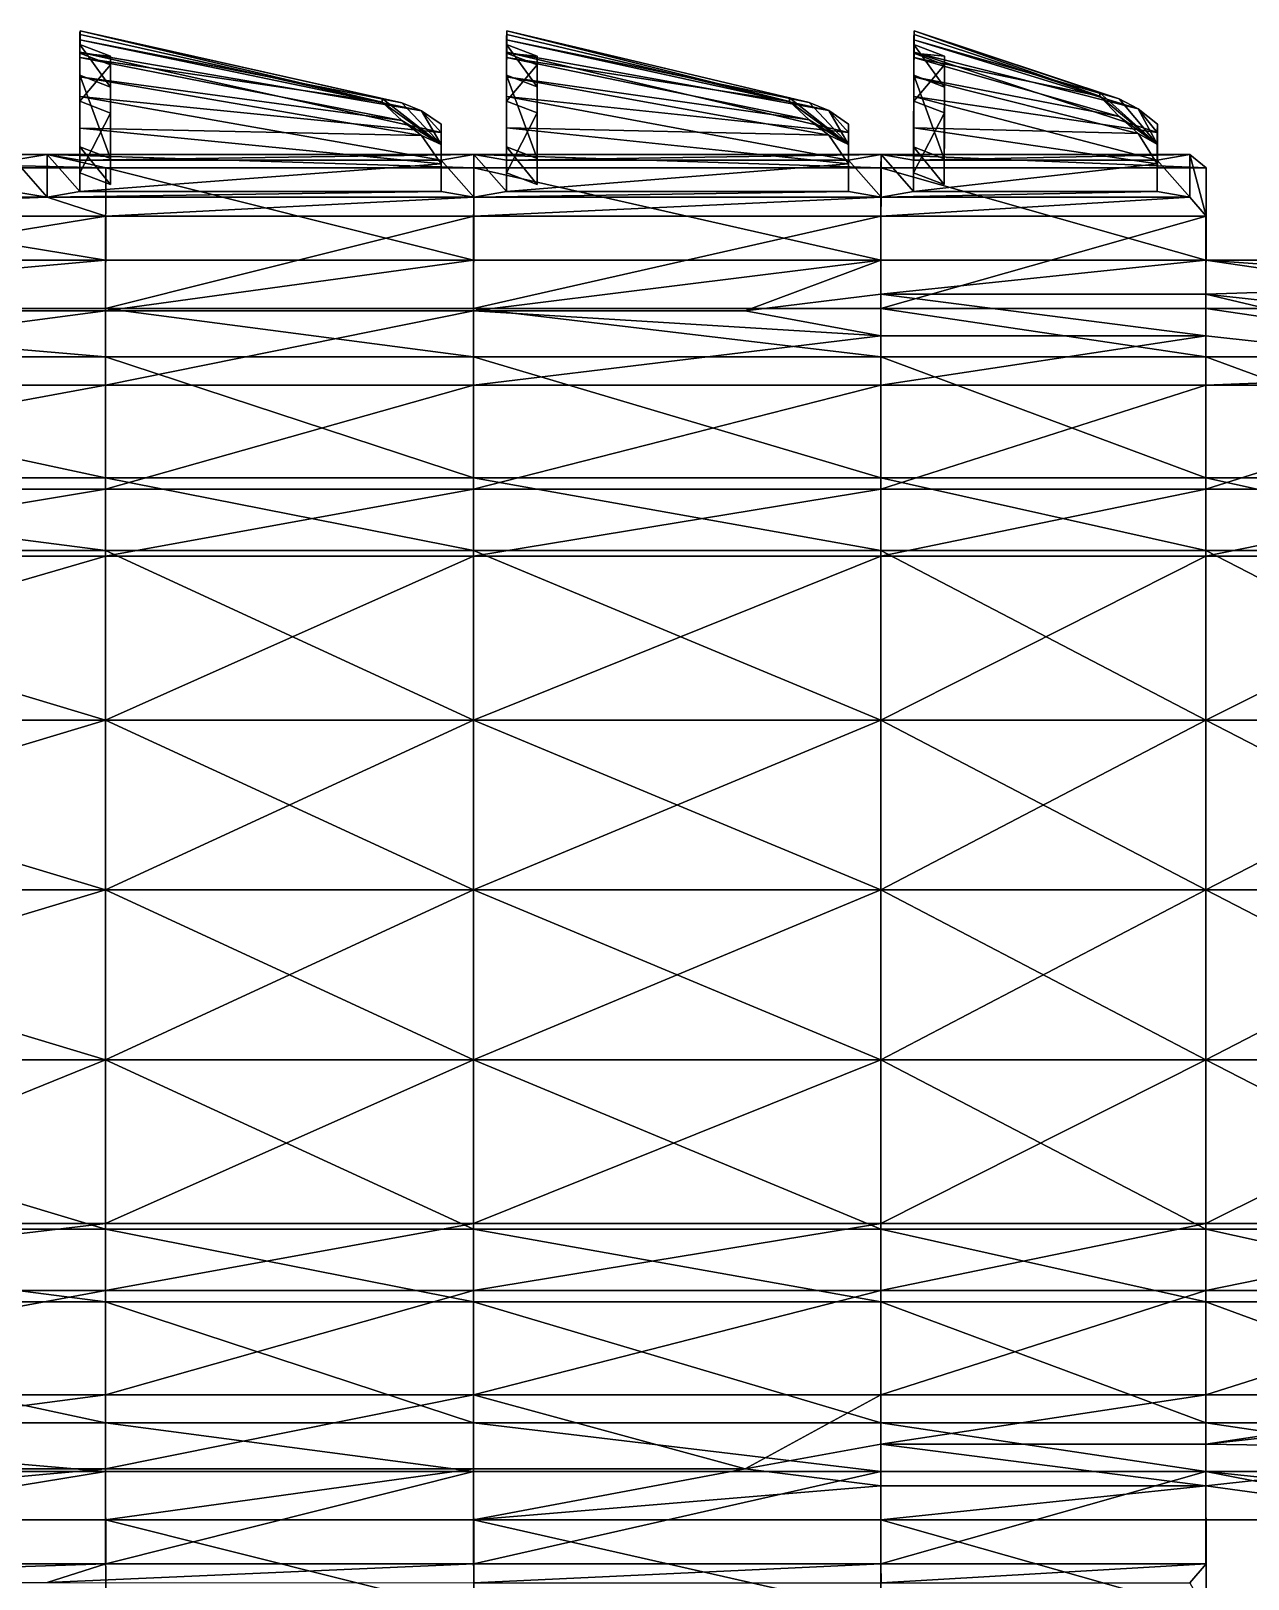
# Model space of a CAD drawing. Header units: metres. Extents: x -3.91 to 3.91, y -4.71 to 4.71.
# Drawn here: x 2.552 to 3.173, y -0.352 to 0.439 of the extents above; entities that cross this region are included whole.
import ezdxf

# ---------------------------------------------------------------- set-up
doc = ezdxf.new("R2010")
doc.units = ezdxf.units.M

msp = doc.modelspace()

# ---------------------------------------------------------------- linework, layer by layer
for points in [[(2.57688, 0.4386), (2.57686, 0.43406), (2.57687, 0.43749), (2.57688, 0.4386)], [(2.57688, 0.4386), (2.74121, 0.4019), (2.57686, 0.43406), (2.57688, 0.4386)], [(2.57688, 0.4368), (2.57687, 0.43749), (2.57686, 0.4317), (2.57688, 0.4368)], [(2.57686, 0.43406), (2.57686, 0.4317), (2.57687, 0.43749), (2.57686, 0.43406)], [(2.57688, 0.4368), (2.57686, 0.4317), (2.57686, 0.42731), (2.57688, 0.4368)], [(2.57688, 0.4368), (2.57686, 0.42731), (2.57687, 0.43244), (2.57688, 0.4368)], [(2.57686, 0.4251), (2.57688, 0.4368), (2.57687, 0.43244), (2.57686, 0.4251)], [(2.73111, 0.40226), (2.57688, 0.4368), (2.57686, 0.4251), (2.73111, 0.40226)], [(2.57688, 0.4368), (2.57688, 0.4386), (2.57687, 0.43749), (2.57688, 0.4368)], [(2.57688, 0.4386), (2.57688, 0.4368), (2.73111, 0.40226), (2.57688, 0.4386)], [(2.57688, 0.4386), (2.73111, 0.40226), (2.73112, 0.40409), (2.57688, 0.4386)], [(2.57688, 0.4386), (2.73112, 0.40409), (2.74121, 0.4019), (2.57688, 0.4386)], [(2.79475, 0.43859), (2.79474, 0.43405), (2.79475, 0.43748), (2.79475, 0.43859)], [(2.79475, 0.43859), (2.94916, 0.40208), (2.79474, 0.43405), (2.79475, 0.43859)], [(2.79475, 0.4368), (2.79475, 0.43748), (2.79474, 0.43168), (2.79475, 0.4368)], [(2.79474, 0.43405), (2.79474, 0.43168), (2.79475, 0.43748), (2.79474, 0.43405)], [(2.79475, 0.4368), (2.79474, 0.43168), (2.79474, 0.42733), (2.79475, 0.4368)], [(2.79475, 0.4368), (2.79474, 0.42733), (2.79475, 0.43245), (2.79475, 0.4368)], [(2.79474, 0.42511), (2.79475, 0.4368), (2.79475, 0.43245), (2.79474, 0.42511)], [(2.93912, 0.40264), (2.79475, 0.4368), (2.79474, 0.42511), (2.93912, 0.40264)], [(2.79475, 0.43859), (2.79475, 0.4368), (2.93912, 0.40264), (2.79475, 0.43859)], [(2.79475, 0.43859), (2.93912, 0.40264), (2.93911, 0.40442), (2.79475, 0.43859)], [(2.79475, 0.4368), (2.79475, 0.43859), (2.79475, 0.43748), (2.79475, 0.4368)], [(2.79475, 0.43859), (2.93911, 0.40442), (2.94916, 0.40208), (2.79475, 0.43859)], [(3.00275, 0.43859), (3.00273, 0.43405), (3.00274, 0.43748), (3.00275, 0.43859)], [(3.00275, 0.43859), (3.10743, 0.40387), (3.00273, 0.43405), (3.00275, 0.43859)], [(3.00275, 0.4368), (3.00274, 0.43748), (3.00273, 0.43169), (3.00275, 0.4368)], [(3.00273, 0.43405), (3.00273, 0.43169), (3.00274, 0.43748), (3.00273, 0.43405)], [(3.00275, 0.4368), (3.00273, 0.43169), (3.00273, 0.42732), (3.00275, 0.4368)], [(3.00275, 0.4368), (3.00273, 0.42732), (3.00274, 0.43245), (3.00275, 0.4368)], [(3.00273, 0.42511), (3.00275, 0.4368), (3.00274, 0.43245), (3.00273, 0.42511)], [(3.09763, 0.40527), (3.00275, 0.4368), (3.00273, 0.42511), (3.09763, 0.40527)], [(3.00275, 0.4368), (3.00275, 0.43859), (3.00274, 0.43748), (3.00275, 0.4368)], [(3.00275, 0.43859), (3.00275, 0.4368), (3.09763, 0.40527), (3.00275, 0.43859)], [(3.00275, 0.43859), (3.09763, 0.40527), (3.09764, 0.40707), (3.00275, 0.43859)], [(3.00275, 0.43859), (3.09764, 0.40707), (3.10743, 0.40387), (3.00275, 0.43859)], [(2.57685, 0.42773), (2.57681, 0.40516), (2.57683, 0.4196), (2.57685, 0.42773)], [(2.76138, 0.38681), (2.57681, 0.40516), (2.57685, 0.42773), (2.76138, 0.38681)], [(2.57686, 0.43406), (2.57685, 0.42773), (2.57683, 0.4196), (2.57686, 0.43406)], [(2.57686, 0.43406), (2.57683, 0.4196), (2.57683, 0.41599), (2.57686, 0.43406)], [(2.57686, 0.43406), (2.57683, 0.41599), (2.57686, 0.4317), (2.57686, 0.43406)], [(2.57686, 0.4317), (2.57683, 0.41599), (2.59246, 0.40998), (2.57686, 0.4317)], [(2.57685, 0.41519), (2.57686, 0.42731), (2.57683, 0.40272), (2.57685, 0.41519)], [(2.57683, 0.40272), (2.57686, 0.42731), (2.5925, 0.42129), (2.57683, 0.40272)], [(2.7513, 0.39789), (2.57685, 0.42773), (2.57686, 0.43406), (2.7513, 0.39789)], [(2.57685, 0.41519), (2.57686, 0.4251), (2.57687, 0.43244), (2.57685, 0.41519)], [(2.57685, 0.41519), (2.57687, 0.43244), (2.57686, 0.42731), (2.57685, 0.41519)], [(2.76138, 0.38681), (2.57685, 0.42773), (2.7513, 0.39789), (2.76138, 0.38681)], [(2.7513, 0.39789), (2.57686, 0.43406), (2.74121, 0.4019), (2.7513, 0.39789)], [(2.57686, 0.42731), (2.57686, 0.4317), (2.5925, 0.42569), (2.57686, 0.42731)], [(2.57686, 0.4317), (2.59246, 0.40998), (2.5925, 0.42569), (2.57686, 0.4317)], [(2.57686, 0.42731), (2.5925, 0.42569), (2.5925, 0.42129), (2.57686, 0.42731)], [(2.79472, 0.42772), (2.79468, 0.40515), (2.79471, 0.4196), (2.79472, 0.42772)], [(2.96927, 0.38679), (2.79468, 0.40515), (2.79472, 0.42772), (2.96927, 0.38679)], [(2.79474, 0.43405), (2.79471, 0.4196), (2.7947, 0.41602), (2.79474, 0.43405)], [(2.79474, 0.43405), (2.7947, 0.41602), (2.79474, 0.43168), (2.79474, 0.43405)], [(2.79474, 0.43168), (2.7947, 0.41602), (2.81034, 0.41001), (2.79474, 0.43168)], [(2.79472, 0.4152), (2.79474, 0.42733), (2.7947, 0.40278), (2.79472, 0.4152)], [(2.7947, 0.40278), (2.79474, 0.42733), (2.81037, 0.42132), (2.7947, 0.40278)], [(2.79474, 0.43405), (2.79472, 0.42772), (2.79471, 0.4196), (2.79474, 0.43405)], [(2.95922, 0.39797), (2.79472, 0.42772), (2.79474, 0.43405), (2.95922, 0.39797)], [(2.79472, 0.4152), (2.79474, 0.42511), (2.79475, 0.43245), (2.79472, 0.4152)], [(2.79472, 0.4152), (2.79475, 0.43245), (2.79474, 0.42733), (2.79472, 0.4152)], [(2.96927, 0.38679), (2.79472, 0.42772), (2.95922, 0.39797), (2.96927, 0.38679)], [(2.95922, 0.39797), (2.79474, 0.43405), (2.94916, 0.40208), (2.95922, 0.39797)], [(2.79474, 0.42733), (2.79474, 0.43168), (2.81037, 0.42567), (2.79474, 0.42733)], [(2.79474, 0.43168), (2.81034, 0.41001), (2.81037, 0.42567), (2.79474, 0.43168)], [(2.79474, 0.42733), (2.81037, 0.42567), (2.81037, 0.42132), (2.79474, 0.42733)], [(3.0027, 0.42772), (3.00263, 0.40515), (3.00267, 0.41959), (3.0027, 0.42772)], [(3.12699, 0.3868), (3.00263, 0.40515), (3.0027, 0.42772), (3.12699, 0.3868)], [(3.00273, 0.43405), (3.0027, 0.42772), (3.00267, 0.41959), (3.00273, 0.43405)], [(3.00273, 0.43405), (3.00267, 0.41959), (3.00267, 0.416), (3.00273, 0.43405)], [(3.00273, 0.43405), (3.00267, 0.416), (3.00273, 0.43169), (3.00273, 0.43405)], [(3.00273, 0.43169), (3.00267, 0.416), (3.0183, 0.40997), (3.00273, 0.43169)], [(3.0027, 0.4152), (3.00273, 0.42732), (3.00267, 0.40275), (3.0027, 0.4152)], [(3.00267, 0.40275), (3.00273, 0.42732), (3.01836, 0.42129), (3.00267, 0.40275)], [(3.11723, 0.39887), (3.0027, 0.42772), (3.00273, 0.43405), (3.11723, 0.39887)], [(3.0027, 0.4152), (3.00273, 0.42511), (3.00274, 0.43245), (3.0027, 0.4152)], [(3.0027, 0.4152), (3.00274, 0.43245), (3.00273, 0.42732), (3.0027, 0.4152)], [(3.12699, 0.3868), (3.0027, 0.42772), (3.11723, 0.39887), (3.12699, 0.3868)], [(3.11723, 0.39887), (3.00273, 0.43405), (3.10743, 0.40387), (3.11723, 0.39887)], [(3.00273, 0.42732), (3.00273, 0.43169), (3.01836, 0.42566), (3.00273, 0.42732)], [(3.00273, 0.43169), (3.0183, 0.40997), (3.01836, 0.42566), (3.00273, 0.43169)], [(3.00273, 0.42732), (3.01836, 0.42566), (3.01836, 0.42129), (3.00273, 0.42732)], [(2.57681, 0.40516), (2.57683, 0.41599), (2.57683, 0.4196), (2.57681, 0.40516)], [(2.57683, 0.40272), (2.5925, 0.42129), (2.59246, 0.3967), (2.57683, 0.40272)], [(2.57685, 0.41519), (2.7412, 0.39287), (2.57686, 0.4251), (2.57685, 0.41519)], [(2.73111, 0.40226), (2.57686, 0.4251), (2.7412, 0.39287), (2.73111, 0.40226)], [(2.5924, 0.37344), (2.5925, 0.42129), (2.5925, 0.42569), (2.5924, 0.37344)], [(2.5924, 0.37344), (2.5925, 0.42569), (2.59246, 0.40998), (2.5924, 0.37344)], [(2.5924, 0.37344), (2.59246, 0.3967), (2.5925, 0.42129), (2.5924, 0.37344)], [(2.79468, 0.40515), (2.7947, 0.41602), (2.79471, 0.4196), (2.79468, 0.40515)], [(2.7947, 0.40278), (2.81037, 0.42132), (2.81034, 0.39677), (2.7947, 0.40278)], [(2.79472, 0.4152), (2.94917, 0.39316), (2.79474, 0.42511), (2.79472, 0.4152)], [(2.93912, 0.40264), (2.79474, 0.42511), (2.94917, 0.39316), (2.93912, 0.40264)], [(2.81028, 0.3734), (2.81037, 0.42132), (2.81037, 0.42567), (2.81028, 0.3734)], [(2.81028, 0.3734), (2.81037, 0.42567), (2.81034, 0.41001), (2.81028, 0.3734)], [(2.81028, 0.3734), (2.81034, 0.39677), (2.81037, 0.42132), (2.81028, 0.3734)], [(3.00263, 0.40515), (3.00267, 0.416), (3.00267, 0.41959), (3.00263, 0.40515)], [(3.00267, 0.40275), (3.01836, 0.42129), (3.0183, 0.39672), (3.00267, 0.40275)], [(3.0027, 0.4152), (3.10742, 0.39489), (3.00273, 0.42511), (3.0027, 0.4152)], [(3.09763, 0.40527), (3.00273, 0.42511), (3.10742, 0.39489), (3.09763, 0.40527)], [(3.01819, 0.37339), (3.01836, 0.42129), (3.01836, 0.42566), (3.01819, 0.37339)], [(3.01819, 0.37339), (3.01836, 0.42566), (3.0183, 0.40997), (3.01819, 0.37339)], [(3.01819, 0.37339), (3.0183, 0.39672), (3.01836, 0.42129), (3.01819, 0.37339)], [(2.57681, 0.40516), (2.57677, 0.37945), (2.57683, 0.41599), (2.57681, 0.40516)], [(2.57683, 0.41599), (2.57677, 0.37945), (2.5924, 0.37344), (2.57683, 0.41599)], [(2.57681, 0.38904), (2.57685, 0.41519), (2.57683, 0.40443), (2.57681, 0.38904)], [(2.57681, 0.38904), (2.75129, 0.3853), (2.57685, 0.41519), (2.57681, 0.38904)], [(2.57683, 0.41599), (2.5924, 0.37344), (2.59246, 0.40998), (2.57683, 0.41599)], [(2.57685, 0.41519), (2.57683, 0.40272), (2.57683, 0.40443), (2.57685, 0.41519)], [(2.57685, 0.41519), (2.75129, 0.3853), (2.7412, 0.39287), (2.57685, 0.41519)], [(2.79468, 0.40515), (2.79464, 0.37941), (2.7947, 0.41602), (2.79468, 0.40515)], [(2.7947, 0.41602), (2.79464, 0.37941), (2.81028, 0.3734), (2.7947, 0.41602)], [(2.79468, 0.38905), (2.79472, 0.4152), (2.79471, 0.40445), (2.79468, 0.38905)], [(2.79468, 0.38905), (2.95923, 0.38546), (2.79472, 0.4152), (2.79468, 0.38905)], [(2.7947, 0.41602), (2.81028, 0.3734), (2.81034, 0.41001), (2.7947, 0.41602)], [(2.79472, 0.4152), (2.7947, 0.40278), (2.79471, 0.40445), (2.79472, 0.4152)], [(2.79472, 0.4152), (2.95923, 0.38546), (2.94917, 0.39316), (2.79472, 0.4152)], [(3.00263, 0.40515), (3.00256, 0.37943), (3.00267, 0.416), (3.00263, 0.40515)], [(3.00267, 0.416), (3.00256, 0.37943), (3.01819, 0.37339), (3.00267, 0.416)], [(3.00263, 0.38905), (3.0027, 0.4152), (3.00267, 0.40444), (3.00263, 0.38905)], [(3.00263, 0.38905), (3.11722, 0.38632), (3.0027, 0.4152), (3.00263, 0.38905)], [(3.00267, 0.416), (3.01819, 0.37339), (3.0183, 0.40997), (3.00267, 0.416)], [(3.0027, 0.4152), (3.00267, 0.40275), (3.00267, 0.40444), (3.0027, 0.4152)], [(3.0027, 0.4152), (3.11722, 0.38632), (3.10742, 0.39489), (3.0027, 0.4152)], [(2.76137, 0.37268), (2.57675, 0.37267), (2.57681, 0.40516), (2.76137, 0.37268)], [(2.57681, 0.40516), (2.57675, 0.37267), (2.57677, 0.37945), (2.57681, 0.40516)], [(2.57675, 0.35656), (2.57681, 0.38904), (2.57683, 0.40443), (2.57675, 0.35656)], [(2.57675, 0.35656), (2.57683, 0.40443), (2.57683, 0.40272), (2.57675, 0.35656)], [(2.76137, 0.37268), (2.57681, 0.40516), (2.76138, 0.38681), (2.76137, 0.37268)], [(2.76138, 0.38063), (2.73112, 0.40409), (2.73111, 0.40226), (2.76138, 0.38063)], [(2.76138, 0.38063), (2.74121, 0.4019), (2.73112, 0.40409), (2.76138, 0.38063)], [(2.96927, 0.37266), (2.79463, 0.37266), (2.79468, 0.40515), (2.96927, 0.37266)], [(2.79468, 0.40515), (2.79463, 0.37266), (2.79464, 0.37941), (2.79468, 0.40515)], [(2.79463, 0.35656), (2.79468, 0.38905), (2.79471, 0.40445), (2.79463, 0.35656)], [(2.79463, 0.35656), (2.79471, 0.40445), (2.7947, 0.40278), (2.79463, 0.35656)], [(2.96927, 0.37266), (2.79468, 0.40515), (2.96927, 0.38679), (2.96927, 0.37266)], [(2.96928, 0.38062), (2.94916, 0.40208), (2.93911, 0.40442), (2.96928, 0.38062)], [(2.96928, 0.38062), (2.93911, 0.40442), (2.93912, 0.40264), (2.96928, 0.38062)], [(3.12694, 0.37268), (3.00253, 0.37266), (3.00263, 0.40515), (3.12694, 0.37268)], [(3.00263, 0.40515), (3.00253, 0.37266), (3.00256, 0.37943), (3.00263, 0.40515)], [(3.00253, 0.35656), (3.00263, 0.38905), (3.00267, 0.40444), (3.00253, 0.35656)], [(3.00253, 0.35656), (3.00267, 0.40444), (3.00267, 0.40275), (3.00253, 0.35656)], [(3.12694, 0.37268), (3.00263, 0.40515), (3.12699, 0.3868), (3.12694, 0.37268)], [(3.12702, 0.38062), (3.09764, 0.40707), (3.09763, 0.40527), (3.12702, 0.38062)], [(3.12702, 0.38062), (3.09763, 0.40527), (3.10742, 0.39489), (3.12702, 0.38062)], [(3.12702, 0.38062), (3.10743, 0.40387), (3.09764, 0.40707), (3.12702, 0.38062)], [(3.12702, 0.38062), (3.11723, 0.39887), (3.10743, 0.40387), (3.12702, 0.38062)], [(2.57675, 0.35656), (2.57683, 0.40272), (2.57677, 0.36617), (2.57675, 0.35656)], [(2.57677, 0.36617), (2.57683, 0.40272), (2.59246, 0.3967), (2.57677, 0.36617)], [(2.57677, 0.36617), (2.59246, 0.3967), (2.5924, 0.36015), (2.57677, 0.36617)], [(2.5924, 0.37344), (2.5924, 0.36015), (2.59246, 0.3967), (2.5924, 0.37344)], [(2.76138, 0.38063), (2.73111, 0.40226), (2.7412, 0.39287), (2.76138, 0.38063)], [(2.76138, 0.38063), (2.7513, 0.39789), (2.74121, 0.4019), (2.76138, 0.38063)], [(2.76138, 0.38063), (2.76138, 0.39098), (2.7513, 0.39789), (2.76138, 0.38063)], [(2.76138, 0.38681), (2.7513, 0.39789), (2.76138, 0.39098), (2.76138, 0.38681)], [(2.79463, 0.35656), (2.7947, 0.40278), (2.79464, 0.3662), (2.79463, 0.35656)], [(2.79464, 0.3662), (2.7947, 0.40278), (2.81034, 0.39677), (2.79464, 0.3662)], [(2.79464, 0.3662), (2.81034, 0.39677), (2.81028, 0.36019), (2.79464, 0.3662)], [(2.81028, 0.3734), (2.81028, 0.36019), (2.81034, 0.39677), (2.81028, 0.3734)], [(2.96928, 0.38062), (2.93912, 0.40264), (2.94917, 0.39316), (2.96928, 0.38062)], [(2.96928, 0.38062), (2.95922, 0.39797), (2.94916, 0.40208), (2.96928, 0.38062)], [(2.96928, 0.38062), (2.96928, 0.39099), (2.95922, 0.39797), (2.96928, 0.38062)], [(2.96927, 0.38679), (2.95922, 0.39797), (2.96928, 0.39099), (2.96927, 0.38679)], [(3.00253, 0.35656), (3.00267, 0.40275), (3.00256, 0.36619), (3.00253, 0.35656)], [(3.00256, 0.36619), (3.00267, 0.40275), (3.0183, 0.39672), (3.00256, 0.36619)], [(3.00256, 0.36619), (3.0183, 0.39672), (3.01819, 0.36015), (3.00256, 0.36619)], [(3.01819, 0.37339), (3.01819, 0.36015), (3.0183, 0.39672), (3.01819, 0.37339)], [(3.12702, 0.38062), (3.12702, 0.39098), (3.11723, 0.39887), (3.12702, 0.38062)], [(3.12699, 0.3868), (3.11723, 0.39887), (3.12702, 0.39098), (3.12699, 0.3868)], [(2.57675, 0.35656), (2.76138, 0.37068), (2.57681, 0.38904), (2.57675, 0.35656)], [(2.57681, 0.38904), (2.76138, 0.37068), (2.75129, 0.3853), (2.57681, 0.38904)], [(2.76138, 0.38063), (2.7412, 0.39287), (2.75129, 0.3853), (2.76138, 0.38063)], [(2.76137, 0.35655), (2.76138, 0.38681), (2.76138, 0.39098), (2.76137, 0.35655)], [(2.76137, 0.35655), (2.76138, 0.39098), (2.76138, 0.38063), (2.76137, 0.35655)], [(2.79463, 0.35656), (2.96927, 0.3707), (2.79468, 0.38905), (2.79463, 0.35656)], [(2.79468, 0.38905), (2.96927, 0.3707), (2.95923, 0.38546), (2.79468, 0.38905)], [(2.96928, 0.38062), (2.94917, 0.39316), (2.95923, 0.38546), (2.96928, 0.38062)], [(2.96927, 0.35657), (2.96927, 0.38679), (2.96928, 0.39099), (2.96927, 0.35657)], [(2.96927, 0.35657), (2.96928, 0.39099), (2.96928, 0.38062), (2.96927, 0.35657)], [(3.00253, 0.35656), (3.12699, 0.37068), (3.00263, 0.38905), (3.00253, 0.35656)], [(3.00263, 0.38905), (3.12699, 0.37068), (3.11722, 0.38632), (3.00263, 0.38905)], [(3.12702, 0.38062), (3.10742, 0.39489), (3.11722, 0.38632), (3.12702, 0.38062)], [(3.12694, 0.35655), (3.12699, 0.3868), (3.12702, 0.39098), (3.12694, 0.35655)], [(3.12694, 0.35655), (3.12702, 0.39098), (3.12702, 0.38062), (3.12694, 0.35655)], [(2.57675, 0.37267), (2.57677, 0.36617), (2.57677, 0.37945), (2.57675, 0.37267)], [(2.57677, 0.37945), (2.57677, 0.36617), (2.5924, 0.36015), (2.57677, 0.37945)], [(2.57677, 0.37945), (2.5924, 0.36015), (2.5924, 0.37344), (2.57677, 0.37945)], [(2.75129, 0.3853), (2.76138, 0.37068), (2.76138, 0.38063), (2.75129, 0.3853)], [(2.76137, 0.35655), (2.76137, 0.37268), (2.76138, 0.38681), (2.76137, 0.35655)], [(2.76137, 0.35655), (2.76138, 0.38063), (2.76138, 0.37068), (2.76137, 0.35655)], [(2.79463, 0.37266), (2.79464, 0.3662), (2.79464, 0.37941), (2.79463, 0.37266)], [(2.79464, 0.37941), (2.79464, 0.3662), (2.81028, 0.36019), (2.79464, 0.37941)], [(2.79464, 0.37941), (2.81028, 0.36019), (2.81028, 0.3734), (2.79464, 0.37941)], [(2.95923, 0.38546), (2.96927, 0.3707), (2.96928, 0.38062), (2.95923, 0.38546)], [(2.96927, 0.35657), (2.96927, 0.37266), (2.96927, 0.38679), (2.96927, 0.35657)], [(2.96927, 0.35657), (2.96928, 0.38062), (2.96927, 0.3707), (2.96927, 0.35657)], [(3.00253, 0.37266), (3.00256, 0.36619), (3.00256, 0.37943), (3.00253, 0.37266)], [(3.00256, 0.37943), (3.00256, 0.36619), (3.01819, 0.36015), (3.00256, 0.37943)], [(3.00256, 0.37943), (3.01819, 0.36015), (3.01819, 0.37339), (3.00256, 0.37943)], [(3.11722, 0.38632), (3.12699, 0.37068), (3.12702, 0.38062), (3.11722, 0.38632)], [(3.12694, 0.35655), (3.12694, 0.37268), (3.12699, 0.3868), (3.12694, 0.35655)], [(3.12694, 0.35655), (3.12702, 0.38062), (3.12699, 0.37068), (3.12694, 0.35655)], [(2.59004, 0.36878), (2.30231, 0.36878), (2.30232, 0.37556), (2.59004, 0.36878)], [(2.59004, 0.36878), (2.30232, 0.37556), (2.56012, 0.37555), (2.59004, 0.36878)], [(2.56012, 0.37555), (2.30232, 0.37556), (2.31896, 0.37273), (2.56012, 0.37555)], [(2.56012, 0.37555), (2.31896, 0.37273), (2.54349, 0.37273), (2.56012, 0.37555)], [(2.56012, 0.35368), (2.56012, 0.37555), (2.54349, 0.37273), (2.56012, 0.35368)], [(2.56012, 0.35368), (2.54349, 0.37273), (2.54349, 0.3565), (2.56012, 0.35368)], [(2.77798, 0.36878), (2.59004, 0.36878), (2.56012, 0.37555), (2.77798, 0.36878)], [(2.77798, 0.36878), (2.56012, 0.37555), (2.778, 0.37553), (2.77798, 0.36878)], [(2.778, 0.37553), (2.56012, 0.37555), (2.57675, 0.37267), (2.778, 0.37553)], [(2.56012, 0.37555), (2.56012, 0.35368), (2.57675, 0.35656), (2.56012, 0.37555)], [(2.56012, 0.37555), (2.57675, 0.35656), (2.57675, 0.37267), (2.56012, 0.37555)], [(2.778, 0.37553), (2.57675, 0.37267), (2.76137, 0.37268), (2.778, 0.37553)], [(2.57675, 0.37267), (2.57675, 0.35656), (2.57677, 0.36617), (2.57675, 0.37267)], [(2.778, 0.3537), (2.778, 0.37553), (2.76137, 0.37268), (2.778, 0.3537)], [(2.778, 0.3537), (2.76137, 0.37268), (2.76137, 0.35655), (2.778, 0.3537)], [(2.98588, 0.36878), (2.77798, 0.36878), (2.778, 0.37553), (2.98588, 0.36878)], [(2.98588, 0.36878), (2.778, 0.37553), (2.9859, 0.37554), (2.98588, 0.36878)], [(2.9859, 0.37554), (2.778, 0.37553), (2.79463, 0.37266), (2.9859, 0.37554)], [(2.778, 0.37553), (2.778, 0.3537), (2.79463, 0.35656), (2.778, 0.37553)], [(2.778, 0.37553), (2.79463, 0.35656), (2.79463, 0.37266), (2.778, 0.37553)], [(2.9859, 0.37554), (2.79463, 0.37266), (2.96927, 0.37266), (2.9859, 0.37554)], [(2.79463, 0.37266), (2.79463, 0.35656), (2.79464, 0.3662), (2.79463, 0.37266)], [(2.9859, 0.35369), (2.9859, 0.37554), (2.96927, 0.37266), (2.9859, 0.35369)], [(2.9859, 0.35369), (2.96927, 0.37266), (2.96927, 0.35657), (2.9859, 0.35369)], [(3.15187, 0.36878), (2.98588, 0.36878), (2.9859, 0.37554), (3.15187, 0.36878)], [(3.15187, 0.36878), (2.9859, 0.37554), (3.14357, 0.37554), (3.15187, 0.36878)], [(3.14357, 0.37554), (2.9859, 0.37554), (3.00253, 0.37266), (3.14357, 0.37554)], [(2.9859, 0.37554), (2.9859, 0.35369), (3.00253, 0.35656), (2.9859, 0.37554)], [(2.9859, 0.37554), (3.00253, 0.35656), (3.00253, 0.37266), (2.9859, 0.37554)], [(3.14357, 0.37554), (3.00253, 0.37266), (3.12694, 0.37268), (3.14357, 0.37554)], [(3.00253, 0.37266), (3.00253, 0.35656), (3.00256, 0.36619), (3.00253, 0.37266)], [(3.14357, 0.35369), (3.14357, 0.37554), (3.12694, 0.37268), (3.14357, 0.35369)], [(3.14357, 0.35369), (3.12694, 0.37268), (3.12694, 0.35655), (3.14357, 0.35369)], [(3.15187, 0.34406), (3.15187, 0.36878), (3.14357, 0.37554), (3.15187, 0.34406)], [(3.15187, 0.34406), (3.14357, 0.37554), (3.14357, 0.35369), (3.15187, 0.34406)], [(2.58995, 0.32159), (2.30222, 0.32159), (2.30231, 0.36878), (2.58995, 0.32159)], [(2.58995, 0.32159), (2.30231, 0.36878), (2.59004, 0.36878), (2.58995, 0.32159)], [(2.57675, 0.35656), (2.76137, 0.35655), (2.76138, 0.37068), (2.57675, 0.35656)], [(2.77789, 0.32159), (2.58995, 0.32159), (2.59004, 0.36878), (2.77789, 0.32159)], [(2.77789, 0.32159), (2.59004, 0.36878), (2.77798, 0.36878), (2.77789, 0.32159)], [(2.98579, 0.32159), (2.77789, 0.32159), (2.77798, 0.36878), (2.98579, 0.32159)], [(2.98579, 0.32159), (2.77798, 0.36878), (2.98588, 0.36878), (2.98579, 0.32159)], [(2.79463, 0.35656), (2.96927, 0.35657), (2.96927, 0.3707), (2.79463, 0.35656)], [(3.15178, 0.32159), (2.98579, 0.32159), (2.98588, 0.36878), (3.15178, 0.32159)], [(3.15178, 0.32159), (2.98588, 0.36878), (3.15187, 0.36878), (3.15178, 0.32159)], [(3.00253, 0.35656), (3.12694, 0.35655), (3.12699, 0.37068), (3.00253, 0.35656)], [(3.15178, 0.29687), (3.15178, 0.32159), (3.15187, 0.36878), (3.15178, 0.29687)], [(3.15178, 0.29687), (3.15187, 0.36878), (3.15187, 0.34406), (3.15178, 0.29687)], [(2.30232, 0.35366), (2.56012, 0.35368), (2.54349, 0.3565), (2.30232, 0.35366)], [(2.56012, 0.35368), (2.76137, 0.35655), (2.57675, 0.35656), (2.56012, 0.35368)], [(2.56012, 0.35368), (2.778, 0.3537), (2.76137, 0.35655), (2.56012, 0.35368)], [(2.778, 0.3537), (2.9859, 0.35369), (2.96927, 0.35657), (2.778, 0.3537)], [(2.778, 0.3537), (2.96927, 0.35657), (2.79463, 0.35656), (2.778, 0.3537)], [(2.9859, 0.35369), (3.12694, 0.35655), (3.00253, 0.35656), (2.9859, 0.35369)], [(2.9859, 0.35369), (3.14357, 0.35369), (3.12694, 0.35655), (2.9859, 0.35369)], [(2.30231, 0.34406), (2.59004, 0.34406), (2.56012, 0.35368), (2.30231, 0.34406)], [(2.30231, 0.34406), (2.56012, 0.35368), (2.30232, 0.35366), (2.30231, 0.34406)], [(2.59004, 0.34406), (2.778, 0.3537), (2.56012, 0.35368), (2.59004, 0.34406)], [(2.59004, 0.34406), (2.77798, 0.34406), (2.778, 0.3537), (2.59004, 0.34406)], [(2.77798, 0.34406), (2.9859, 0.35369), (2.778, 0.3537), (2.77798, 0.34406)], [(2.77798, 0.34406), (2.98588, 0.34406), (2.9859, 0.35369), (2.77798, 0.34406)], [(2.98588, 0.34406), (3.15187, 0.34406), (3.14357, 0.35369), (2.98588, 0.34406)], [(2.98588, 0.34406), (3.14357, 0.35369), (2.9859, 0.35369), (2.98588, 0.34406)], [(2.30222, 0.29687), (2.58995, 0.29687), (2.59004, 0.34406), (2.30222, 0.29687)], [(2.30222, 0.29687), (2.59004, 0.34406), (2.30231, 0.34406), (2.30222, 0.29687)], [(2.58995, 0.29687), (2.77789, 0.29687), (2.77798, 0.34406), (2.58995, 0.29687)], [(2.58995, 0.29687), (2.77798, 0.34406), (2.59004, 0.34406), (2.58995, 0.29687)], [(2.77789, 0.29687), (2.98579, 0.29687), (2.98588, 0.34406), (2.77789, 0.29687)], [(2.77789, 0.29687), (2.98588, 0.34406), (2.77798, 0.34406), (2.77789, 0.29687)], [(2.98579, 0.29687), (3.15178, 0.29687), (3.15187, 0.34406), (2.98579, 0.29687)], [(2.98579, 0.29687), (3.15187, 0.34406), (2.98588, 0.34406), (2.98579, 0.29687)], [(2.58995, 0.32159), (2.58995, 0.29565), (2.30222, 0.29565), (2.58995, 0.32159)], [(2.58995, 0.32159), (2.30222, 0.29565), (2.30222, 0.32159), (2.58995, 0.32159)], [(2.77789, 0.32159), (2.77789, 0.29565), (2.58995, 0.29565), (2.77789, 0.32159)], [(2.77789, 0.32159), (2.58995, 0.29565), (2.58995, 0.32159), (2.77789, 0.32159)], [(2.98579, 0.32159), (2.9165, 0.29565), (2.77789, 0.29565), (2.98579, 0.32159)], [(2.98579, 0.32159), (2.77789, 0.29565), (2.77789, 0.32159), (2.98579, 0.32159)], [(2.98579, 0.32159), (2.98579, 0.30429), (2.9165, 0.29565), (2.98579, 0.32159)], [(3.15178, 0.32159), (3.15178, 0.30429), (2.98579, 0.30429), (3.15178, 0.32159)], [(3.15178, 0.32159), (2.98579, 0.30429), (2.98579, 0.32159), (3.15178, 0.32159)], [(3.31977, 0.29687), (3.27819, 0.32159), (3.15178, 0.32159), (3.31977, 0.29687)], [(3.31977, 0.29687), (3.15178, 0.32159), (3.15178, 0.29687), (3.31977, 0.29687)], [(3.31977, 0.30962), (3.15178, 0.30429), (3.15178, 0.32159), (3.31977, 0.30962)], [(3.31977, 0.30962), (3.15178, 0.32159), (3.27819, 0.32159), (3.31977, 0.30962)], [(3.31977, 0.30962), (3.31977, 0.28566), (3.15178, 0.30429), (3.31977, 0.30962)], [(2.98579, 0.30429), (2.98579, 0.28301), (2.9165, 0.29565), (2.98579, 0.30429)], [(2.98579, 0.30429), (3.15178, 0.30429), (3.15178, 0.28301), (2.98579, 0.30429)], [(2.98579, 0.30429), (3.15178, 0.28301), (2.98579, 0.28301), (2.98579, 0.30429)], [(3.15178, 0.30429), (3.31977, 0.28566), (3.31977, 0.26438), (3.15178, 0.30429)], [(3.15178, 0.30429), (3.31977, 0.26438), (3.15178, 0.28301), (3.15178, 0.30429)], [(2.58995, 0.27215), (2.58995, 0.29687), (2.30222, 0.29687), (2.58995, 0.27215)], [(2.58995, 0.27215), (2.30222, 0.29687), (2.30222, 0.27215), (2.58995, 0.27215)], [(2.58995, 0.29565), (2.58995, 0.25773), (2.30222, 0.25773), (2.58995, 0.29565)], [(2.58995, 0.29565), (2.30222, 0.25773), (2.30222, 0.29565), (2.58995, 0.29565)], [(2.77789, 0.27215), (2.77789, 0.29687), (2.58995, 0.29687), (2.77789, 0.27215)], [(2.77789, 0.27215), (2.58995, 0.29687), (2.58995, 0.27215), (2.77789, 0.27215)], [(2.77789, 0.29565), (2.77789, 0.25773), (2.58995, 0.25773), (2.77789, 0.29565)], [(2.77789, 0.29565), (2.58995, 0.25773), (2.58995, 0.29565), (2.77789, 0.29565)], [(2.98579, 0.27215), (2.98579, 0.29687), (2.77789, 0.29687), (2.98579, 0.27215)], [(2.98579, 0.27215), (2.77789, 0.29687), (2.77789, 0.27215), (2.98579, 0.27215)], [(2.98579, 0.28301), (2.77789, 0.25773), (2.77789, 0.29565), (2.98579, 0.28301)], [(2.98579, 0.28301), (2.77789, 0.29565), (2.9165, 0.29565), (2.98579, 0.28301)], [(3.15178, 0.27215), (3.15178, 0.29687), (2.98579, 0.29687), (3.15178, 0.27215)], [(3.15178, 0.27215), (2.98579, 0.29687), (2.98579, 0.27215), (3.15178, 0.27215)], [(3.31977, 0.27215), (3.31977, 0.29687), (3.15178, 0.29687), (3.31977, 0.27215)], [(3.31977, 0.27215), (3.15178, 0.29687), (3.15178, 0.27215), (3.31977, 0.27215)], [(2.98579, 0.28301), (2.98579, 0.25773), (2.77789, 0.25773), (2.98579, 0.28301)], [(3.15178, 0.28301), (3.15178, 0.25773), (2.98579, 0.25773), (3.15178, 0.28301)], [(3.15178, 0.28301), (2.98579, 0.25773), (2.98579, 0.28301), (3.15178, 0.28301)], [(3.31977, 0.26438), (3.15178, 0.25773), (3.15178, 0.28301), (3.31977, 0.26438)], [(2.58995, 0.21035), (2.58995, 0.27215), (2.30222, 0.27215), (2.58995, 0.21035)], [(2.58995, 0.21035), (2.30222, 0.27215), (2.30222, 0.21035), (2.58995, 0.21035)], [(2.77789, 0.21035), (2.77789, 0.27215), (2.58995, 0.27215), (2.77789, 0.21035)], [(2.77789, 0.21035), (2.58995, 0.27215), (2.58995, 0.21035), (2.77789, 0.21035)], [(2.98579, 0.21035), (2.98579, 0.27215), (2.77789, 0.27215), (2.98579, 0.21035)], [(2.98579, 0.21035), (2.77789, 0.27215), (2.77789, 0.21035), (2.98579, 0.21035)], [(3.15178, 0.21035), (3.15178, 0.27215), (2.98579, 0.27215), (3.15178, 0.21035)], [(3.15178, 0.21035), (2.98579, 0.27215), (2.98579, 0.21035), (3.15178, 0.21035)], [(3.31977, 0.21035), (3.31977, 0.27215), (3.15178, 0.27215), (3.31977, 0.21035)], [(3.31977, 0.21035), (3.15178, 0.27215), (3.15178, 0.21035), (3.31977, 0.21035)], [(3.31977, 0.26438), (3.31977, 0.25773), (3.15178, 0.25773), (3.31977, 0.26438)], [(2.58995, 0.25773), (2.58995, 0.20458), (2.30222, 0.20458), (2.58995, 0.25773)], [(2.58995, 0.25773), (2.30222, 0.20458), (2.30222, 0.25773), (2.58995, 0.25773)], [(2.77789, 0.25773), (2.77789, 0.20458), (2.58995, 0.20458), (2.77789, 0.25773)], [(2.77789, 0.25773), (2.58995, 0.20458), (2.58995, 0.25773), (2.77789, 0.25773)], [(2.98579, 0.25773), (2.98579, 0.20458), (2.77789, 0.20458), (2.98579, 0.25773)], [(2.98579, 0.25773), (2.77789, 0.20458), (2.77789, 0.25773), (2.98579, 0.25773)], [(3.15178, 0.25773), (3.15178, 0.20458), (2.98579, 0.20458), (3.15178, 0.25773)], [(3.15178, 0.25773), (2.98579, 0.20458), (2.98579, 0.25773), (3.15178, 0.25773)], [(3.31977, 0.25773), (3.31977, 0.20458), (3.15178, 0.20458), (3.31977, 0.25773)], [(3.31977, 0.25773), (3.15178, 0.20458), (3.15178, 0.25773), (3.31977, 0.25773)], [(2.58995, 0.17326), (2.58995, 0.21035), (2.30222, 0.21035), (2.58995, 0.17326)], [(2.58995, 0.17326), (2.30222, 0.21035), (2.30222, 0.17326), (2.58995, 0.17326)], [(2.77789, 0.17326), (2.77789, 0.21035), (2.58995, 0.21035), (2.77789, 0.17326)], [(2.77789, 0.17326), (2.58995, 0.21035), (2.58995, 0.17326), (2.77789, 0.17326)], [(2.98579, 0.17326), (2.98579, 0.21035), (2.77789, 0.21035), (2.98579, 0.17326)], [(2.98579, 0.17326), (2.77789, 0.21035), (2.77789, 0.17326), (2.98579, 0.17326)], [(3.15178, 0.17326), (3.15178, 0.21035), (2.98579, 0.21035), (3.15178, 0.17326)], [(3.15178, 0.17326), (2.98579, 0.21035), (2.98579, 0.17326), (3.15178, 0.17326)], [(3.31977, 0.17326), (3.31977, 0.21035), (3.15178, 0.21035), (3.31977, 0.17326)], [(3.31977, 0.17326), (3.15178, 0.21035), (3.15178, 0.17326), (3.31977, 0.17326)], [(2.58995, 0.20458), (2.38405, 0.17038), (2.30222, 0.20458), (2.58995, 0.20458)], [(2.58995, 0.20458), (2.58995, 0.17038), (2.38405, 0.17038), (2.58995, 0.20458)], [(2.77789, 0.20458), (2.77789, 0.17038), (2.58995, 0.17038), (2.77789, 0.20458)], [(2.77789, 0.20458), (2.58995, 0.17038), (2.58995, 0.20458), (2.77789, 0.20458)], [(2.98579, 0.20458), (2.98579, 0.17038), (2.77789, 0.17038), (2.98579, 0.20458)], [(2.98579, 0.20458), (2.77789, 0.17038), (2.77789, 0.20458), (2.98579, 0.20458)], [(3.15178, 0.20458), (3.15178, 0.17038), (2.98579, 0.17038), (3.15178, 0.20458)], [(3.15178, 0.20458), (2.98579, 0.17038), (2.98579, 0.20458), (3.15178, 0.20458)], [(3.31977, 0.20458), (3.31977, 0.17038), (3.15178, 0.17038), (3.31977, 0.20458)], [(3.31977, 0.20458), (3.15178, 0.17038), (3.15178, 0.20458), (3.31977, 0.20458)], [(2.58995, 0.08674), (2.58995, 0.17326), (2.30222, 0.17326), (2.58995, 0.08674)], [(2.58995, 0.08674), (2.30222, 0.17326), (2.30222, 0.08674), (2.58995, 0.08674)], [(2.58995, 0.17038), (2.58995, 0.08674), (2.30222, 0.08674), (2.58995, 0.17038)], [(2.58995, 0.17038), (2.30222, 0.08674), (2.38405, 0.17038), (2.58995, 0.17038)], [(2.77789, 0.08674), (2.77789, 0.17326), (2.58995, 0.17326), (2.77789, 0.08674)], [(2.77789, 0.08674), (2.58995, 0.17326), (2.58995, 0.08674), (2.77789, 0.08674)], [(2.77789, 0.17038), (2.77789, 0.08674), (2.58995, 0.08674), (2.77789, 0.17038)], [(2.77789, 0.17038), (2.58995, 0.08674), (2.58995, 0.17038), (2.77789, 0.17038)], [(2.98579, 0.08674), (2.98579, 0.17326), (2.77789, 0.17326), (2.98579, 0.08674)], [(2.98579, 0.08674), (2.77789, 0.17326), (2.77789, 0.08674), (2.98579, 0.08674)], [(2.98579, 0.17038), (2.98579, 0.08674), (2.77789, 0.08674), (2.98579, 0.17038)], [(2.98579, 0.17038), (2.77789, 0.08674), (2.77789, 0.17038), (2.98579, 0.17038)], [(3.15178, 0.08674), (3.15178, 0.17326), (2.98579, 0.17326), (3.15178, 0.08674)], [(3.15178, 0.08674), (2.98579, 0.17326), (2.98579, 0.08674), (3.15178, 0.08674)], [(3.15178, 0.17038), (3.15178, 0.08674), (2.98579, 0.08674), (3.15178, 0.17038)], [(3.15178, 0.17038), (2.98579, 0.08674), (2.98579, 0.17038), (3.15178, 0.17038)], [(3.31977, 0.08674), (3.31977, 0.17326), (3.15178, 0.17326), (3.31977, 0.08674)], [(3.31977, 0.08674), (3.15178, 0.17326), (3.15178, 0.08674), (3.31977, 0.08674)], [(3.31977, 0.17038), (3.31977, 0.08674), (3.15178, 0.08674), (3.31977, 0.17038)], [(3.31977, 0.17038), (3.15178, 0.08674), (3.15178, 0.17038), (3.31977, 0.17038)], [(2.58995, 0), (2.58995, 0.08674), (2.30222, 0.08674), (2.58995, 0)], [(2.58995, 0), (2.30222, 0.08674), (2.30222, 0), (2.58995, 0)], [(2.58995, 0.08674), (2.58995, 0), (2.30222, 0), (2.58995, 0.08674)], [(2.58995, 0.08674), (2.30222, 0), (2.30222, 0.08674), (2.58995, 0.08674)], [(2.77789, 0.08674), (2.77789, 0), (2.58995, 0), (2.77789, 0.08674)], [(2.77789, 0.08674), (2.58995, 0), (2.58995, 0.08674), (2.77789, 0.08674)], [(2.77789, 0), (2.77789, 0.08674), (2.58995, 0.08674), (2.77789, 0)], [(2.77789, 0), (2.58995, 0.08674), (2.58995, 0), (2.77789, 0)], [(2.98579, 0.08674), (2.98579, 0), (2.77789, 0), (2.98579, 0.08674)], [(2.98579, 0.08674), (2.77789, 0), (2.77789, 0.08674), (2.98579, 0.08674)], [(2.98579, 0), (2.98579, 0.08674), (2.77789, 0.08674), (2.98579, 0)], [(2.98579, 0), (2.77789, 0.08674), (2.77789, 0), (2.98579, 0)], [(3.15178, 0.08674), (3.15178, 0), (2.98579, 0), (3.15178, 0.08674)], [(3.15178, 0.08674), (2.98579, 0), (2.98579, 0.08674), (3.15178, 0.08674)], [(3.15178, 0), (3.15178, 0.08674), (2.98579, 0.08674), (3.15178, 0)], [(3.15178, 0), (2.98579, 0.08674), (2.98579, 0), (3.15178, 0)], [(3.31977, 0.08674), (3.31977, 0), (3.15178, 0), (3.31977, 0.08674)], [(3.31977, 0.08674), (3.15178, 0), (3.15178, 0.08674), (3.31977, 0.08674)], [(3.31977, 0), (3.31977, 0.08674), (3.15178, 0.08674), (3.31977, 0)], [(3.31977, 0), (3.15178, 0.08674), (3.15178, 0), (3.31977, 0)], [(2.30222, 0), (2.30222, -0.08674), (2.58995, -0.08674), (2.30222, 0)], [(2.30222, 0), (2.58995, -0.08674), (2.58995, 0), (2.30222, 0)], [(2.30222, -0.08674), (2.30222, 0), (2.58995, 0), (2.30222, -0.08674)], [(2.30222, -0.08674), (2.58995, 0), (2.58995, -0.08674), (2.30222, -0.08674)], [(2.58995, -0.08674), (2.58995, 0), (2.77789, 0), (2.58995, -0.08674)], [(2.58995, -0.08674), (2.77789, 0), (2.77789, -0.08674), (2.58995, -0.08674)], [(2.58995, 0), (2.58995, -0.08674), (2.77789, -0.08674), (2.58995, 0)], [(2.58995, 0), (2.77789, -0.08674), (2.77789, 0), (2.58995, 0)], [(2.77789, -0.08674), (2.77789, 0), (2.98579, 0), (2.77789, -0.08674)], [(2.77789, -0.08674), (2.98579, 0), (2.98579, -0.08674), (2.77789, -0.08674)], [(2.77789, 0), (2.77789, -0.08674), (2.98579, -0.08674), (2.77789, 0)], [(2.77789, 0), (2.98579, -0.08674), (2.98579, 0), (2.77789, 0)], [(2.98579, -0.08674), (2.98579, 0), (3.15178, 0), (2.98579, -0.08674)], [(2.98579, -0.08674), (3.15178, 0), (3.15178, -0.08674), (2.98579, -0.08674)], [(2.98579, 0), (2.98579, -0.08674), (3.15178, -0.08674), (2.98579, 0)], [(2.98579, 0), (3.15178, -0.08674), (3.15178, 0), (2.98579, 0)], [(3.15178, -0.08674), (3.15178, 0), (3.31977, 0), (3.15178, -0.08674)], [(3.15178, -0.08674), (3.31977, 0), (3.31977, -0.08674), (3.15178, -0.08674)], [(3.15178, 0), (3.15178, -0.08674), (3.31977, -0.08674), (3.15178, 0)], [(3.15178, 0), (3.31977, -0.08674), (3.31977, 0), (3.15178, 0)], [(2.30222, -0.08674), (2.30222, -0.17326), (2.58995, -0.17326), (2.30222, -0.08674)], [(2.30222, -0.08674), (2.58995, -0.17326), (2.58995, -0.08674), (2.30222, -0.08674)], [(2.38405, -0.17038), (2.30222, -0.08674), (2.58995, -0.08674), (2.38405, -0.17038)], [(2.38405, -0.17038), (2.58995, -0.08674), (2.58995, -0.17038), (2.38405, -0.17038)], [(2.58995, -0.17038), (2.58995, -0.08674), (2.77789, -0.08674), (2.58995, -0.17038)], [(2.58995, -0.17038), (2.77789, -0.08674), (2.77789, -0.17038), (2.58995, -0.17038)], [(2.58995, -0.08674), (2.58995, -0.17326), (2.77789, -0.17326), (2.58995, -0.08674)], [(2.58995, -0.08674), (2.77789, -0.17326), (2.77789, -0.08674), (2.58995, -0.08674)], [(2.77789, -0.17038), (2.77789, -0.08674), (2.98579, -0.08674), (2.77789, -0.17038)], [(2.77789, -0.17038), (2.98579, -0.08674), (2.98579, -0.17038), (2.77789, -0.17038)], [(2.77789, -0.08674), (2.77789, -0.17326), (2.98579, -0.17326), (2.77789, -0.08674)], [(2.77789, -0.08674), (2.98579, -0.17326), (2.98579, -0.08674), (2.77789, -0.08674)], [(2.98579, -0.17038), (2.98579, -0.08674), (3.15178, -0.08674), (2.98579, -0.17038)], [(2.98579, -0.17038), (3.15178, -0.08674), (3.15178, -0.17038), (2.98579, -0.17038)], [(2.98579, -0.08674), (2.98579, -0.17326), (3.15178, -0.17326), (2.98579, -0.08674)], [(2.98579, -0.08674), (3.15178, -0.17326), (3.15178, -0.08674), (2.98579, -0.08674)], [(3.15178, -0.08674), (3.15178, -0.17326), (3.31977, -0.17326), (3.15178, -0.08674)], [(3.15178, -0.08674), (3.31977, -0.17326), (3.31977, -0.08674), (3.15178, -0.08674)], [(3.15178, -0.17038), (3.15178, -0.08674), (3.31977, -0.08674), (3.15178, -0.17038)], [(3.15178, -0.17038), (3.31977, -0.08674), (3.31977, -0.17038), (3.15178, -0.17038)], [(2.30222, -0.20458), (2.38405, -0.17038), (2.58995, -0.17038), (2.30222, -0.20458)], [(2.30222, -0.20458), (2.58995, -0.17038), (2.58995, -0.20458), (2.30222, -0.20458)], [(2.30222, -0.17326), (2.30222, -0.21035), (2.58995, -0.21035), (2.30222, -0.17326)], [(2.30222, -0.17326), (2.58995, -0.21035), (2.58995, -0.17326), (2.30222, -0.17326)], [(2.58995, -0.20458), (2.58995, -0.17038), (2.77789, -0.17038), (2.58995, -0.20458)], [(2.58995, -0.20458), (2.77789, -0.17038), (2.77789, -0.20458), (2.58995, -0.20458)], [(2.58995, -0.17326), (2.58995, -0.21035), (2.77789, -0.21035), (2.58995, -0.17326)], [(2.58995, -0.17326), (2.77789, -0.21035), (2.77789, -0.17326), (2.58995, -0.17326)], [(2.77789, -0.20458), (2.77789, -0.17038), (2.98579, -0.17038), (2.77789, -0.20458)], [(2.77789, -0.20458), (2.98579, -0.17038), (2.98579, -0.20458), (2.77789, -0.20458)], [(2.77789, -0.17326), (2.77789, -0.21035), (2.98579, -0.21035), (2.77789, -0.17326)], [(2.77789, -0.17326), (2.98579, -0.21035), (2.98579, -0.17326), (2.77789, -0.17326)], [(2.98579, -0.20458), (2.98579, -0.17038), (3.15178, -0.17038), (2.98579, -0.20458)], [(2.98579, -0.20458), (3.15178, -0.17038), (3.15178, -0.20458), (2.98579, -0.20458)], [(2.98579, -0.17326), (2.98579, -0.21035), (3.15178, -0.21035), (2.98579, -0.17326)], [(2.98579, -0.17326), (3.15178, -0.21035), (3.15178, -0.17326), (2.98579, -0.17326)], [(3.15178, -0.20458), (3.15178, -0.17038), (3.31977, -0.17038), (3.15178, -0.20458)], [(3.15178, -0.20458), (3.31977, -0.17038), (3.31977, -0.20458), (3.15178, -0.20458)], [(3.15178, -0.17326), (3.15178, -0.21035), (3.31977, -0.21035), (3.15178, -0.17326)], [(3.15178, -0.17326), (3.31977, -0.21035), (3.31977, -0.17326), (3.15178, -0.17326)], [(2.30222, -0.25773), (2.30222, -0.20458), (2.58995, -0.20458), (2.30222, -0.25773)], [(2.30222, -0.25773), (2.58995, -0.20458), (2.58995, -0.25773), (2.30222, -0.25773)], [(2.58995, -0.25773), (2.58995, -0.20458), (2.77789, -0.20458), (2.58995, -0.25773)], [(2.58995, -0.25773), (2.77789, -0.20458), (2.77789, -0.25773), (2.58995, -0.25773)], [(2.77789, -0.25773), (2.77789, -0.20458), (2.98579, -0.20458), (2.77789, -0.25773)], [(2.77789, -0.25773), (2.98579, -0.20458), (2.98579, -0.25773), (2.77789, -0.25773)], [(2.98579, -0.25773), (2.98579, -0.20458), (3.15178, -0.20458), (2.98579, -0.25773)], [(2.98579, -0.25773), (3.15178, -0.20458), (3.15178, -0.25773), (2.98579, -0.25773)], [(3.15178, -0.25773), (3.15178, -0.20458), (3.31977, -0.20458), (3.15178, -0.25773)], [(3.15178, -0.25773), (3.31977, -0.20458), (3.31977, -0.25773), (3.15178, -0.25773)], [(2.30222, -0.21035), (2.30222, -0.27215), (2.58995, -0.27215), (2.30222, -0.21035)], [(2.30222, -0.21035), (2.58995, -0.27215), (2.58995, -0.21035), (2.30222, -0.21035)], [(2.58995, -0.21035), (2.58995, -0.27215), (2.77789, -0.27215), (2.58995, -0.21035)], [(2.58995, -0.21035), (2.77789, -0.27215), (2.77789, -0.21035), (2.58995, -0.21035)], [(2.77789, -0.21035), (2.77789, -0.27215), (2.98579, -0.27215), (2.77789, -0.21035)], [(2.77789, -0.21035), (2.98579, -0.27215), (2.98579, -0.21035), (2.77789, -0.21035)], [(2.98579, -0.21035), (2.98579, -0.27215), (3.15178, -0.27215), (2.98579, -0.21035)], [(2.98579, -0.21035), (3.15178, -0.27215), (3.15178, -0.21035), (2.98579, -0.21035)], [(3.15178, -0.21035), (3.15178, -0.27215), (3.31977, -0.27215), (3.15178, -0.21035)], [(3.15178, -0.21035), (3.31977, -0.27215), (3.31977, -0.21035), (3.15178, -0.21035)], [(2.30222, -0.29565), (2.30222, -0.25773), (2.58995, -0.25773), (2.30222, -0.29565)], [(2.30222, -0.29565), (2.58995, -0.25773), (2.58995, -0.29565), (2.30222, -0.29565)], [(2.58995, -0.29565), (2.58995, -0.25773), (2.77789, -0.25773), (2.58995, -0.29565)], [(2.58995, -0.29565), (2.77789, -0.25773), (2.77789, -0.29565), (2.58995, -0.29565)], [(2.9165, -0.29565), (2.77789, -0.29565), (2.77789, -0.25773), (2.9165, -0.29565)], [(2.9165, -0.29565), (2.77789, -0.25773), (2.98579, -0.25773), (2.9165, -0.29565)], [(2.9165, -0.29565), (2.98579, -0.25773), (2.98579, -0.28301), (2.9165, -0.29565)], [(2.98579, -0.28301), (2.98579, -0.25773), (3.15178, -0.25773), (2.98579, -0.28301)], [(2.98579, -0.28301), (3.15178, -0.25773), (3.15178, -0.28301), (2.98579, -0.28301)], [(3.15178, -0.28301), (3.15178, -0.25773), (3.31977, -0.25773), (3.15178, -0.28301)], [(3.15178, -0.28301), (3.31977, -0.25773), (3.31977, -0.26438), (3.15178, -0.28301)], [(3.15178, -0.28301), (3.31977, -0.26438), (3.31977, -0.28566), (3.15178, -0.28301)], [(2.30222, -0.27215), (2.30222, -0.29687), (2.58995, -0.29687), (2.30222, -0.27215)], [(2.30222, -0.27215), (2.58995, -0.29687), (2.58995, -0.27215), (2.30222, -0.27215)], [(2.58995, -0.27215), (2.58995, -0.29687), (2.77789, -0.29687), (2.58995, -0.27215)], [(2.58995, -0.27215), (2.77789, -0.29687), (2.77789, -0.27215), (2.58995, -0.27215)], [(2.77789, -0.27215), (2.77789, -0.29687), (2.98579, -0.29687), (2.77789, -0.27215)], [(2.77789, -0.27215), (2.98579, -0.29687), (2.98579, -0.27215), (2.77789, -0.27215)], [(2.98579, -0.27215), (2.98579, -0.29687), (3.15178, -0.29687), (2.98579, -0.27215)], [(2.98579, -0.27215), (3.15178, -0.29687), (3.15178, -0.27215), (2.98579, -0.27215)], [(3.15178, -0.27215), (3.15178, -0.29687), (3.31977, -0.29687), (3.15178, -0.27215)], [(3.15178, -0.27215), (3.31977, -0.29687), (3.31977, -0.27215), (3.15178, -0.27215)], [(2.9165, -0.29565), (2.98579, -0.28301), (2.98579, -0.30429), (2.9165, -0.29565)], [(2.98579, -0.28301), (3.15178, -0.28301), (3.15178, -0.30429), (2.98579, -0.28301)], [(2.98579, -0.28301), (3.15178, -0.30429), (2.98579, -0.30429), (2.98579, -0.28301)], [(3.15178, -0.28301), (3.31977, -0.28566), (3.15178, -0.30429), (3.15178, -0.28301)], [(3.27819, -0.32159), (3.15178, -0.30429), (3.31977, -0.28566), (3.27819, -0.32159)], [(2.30222, -0.32159), (2.30222, -0.29565), (2.58995, -0.29565), (2.30222, -0.32159)], [(2.30222, -0.32159), (2.58995, -0.29565), (2.58995, -0.32159), (2.30222, -0.32159)], [(2.30231, -0.34406), (2.58995, -0.29687), (2.30222, -0.29687), (2.30231, -0.34406)], [(2.30231, -0.34406), (2.59004, -0.34406), (2.58995, -0.29687), (2.30231, -0.34406)], [(2.58995, -0.32159), (2.58995, -0.29565), (2.77789, -0.29565), (2.58995, -0.32159)], [(2.58995, -0.32159), (2.77789, -0.29565), (2.77789, -0.32159), (2.58995, -0.32159)], [(2.59004, -0.34406), (2.77789, -0.29687), (2.58995, -0.29687), (2.59004, -0.34406)], [(2.59004, -0.34406), (2.77798, -0.34406), (2.77789, -0.29687), (2.59004, -0.34406)], [(2.77789, -0.32159), (2.77789, -0.29565), (2.9165, -0.29565), (2.77789, -0.32159)], [(2.77789, -0.32159), (2.9165, -0.29565), (2.98579, -0.30429), (2.77789, -0.32159)], [(2.77798, -0.34406), (2.98579, -0.29687), (2.77789, -0.29687), (2.77798, -0.34406)], [(2.77798, -0.34406), (2.98588, -0.34406), (2.98579, -0.29687), (2.77798, -0.34406)], [(2.98588, -0.34406), (3.15178, -0.29687), (2.98579, -0.29687), (2.98588, -0.34406)], [(2.98588, -0.34406), (3.15187, -0.34406), (3.15178, -0.29687), (2.98588, -0.34406)], [(3.15178, -0.29687), (3.15178, -0.32159), (3.27819, -0.32159), (3.15178, -0.29687)], [(3.15178, -0.29687), (3.27819, -0.32159), (3.31977, -0.31438), (3.15178, -0.29687)], [(3.15178, -0.29687), (3.31977, -0.31438), (3.31977, -0.29687), (3.15178, -0.29687)], [(3.15187, -0.34406), (3.15178, -0.32159), (3.15178, -0.29687), (3.15187, -0.34406)], [(2.77789, -0.32159), (2.98579, -0.30429), (2.98579, -0.32159), (2.77789, -0.32159)], [(2.98579, -0.32159), (2.98579, -0.30429), (3.15178, -0.30429), (2.98579, -0.32159)], [(2.98579, -0.32159), (3.15178, -0.30429), (3.15178, -0.32159), (2.98579, -0.32159)], [(3.27819, -0.32159), (3.15178, -0.32159), (3.15178, -0.30429), (3.27819, -0.32159)], [(2.59004, -0.36878), (2.30222, -0.32159), (2.58995, -0.32159), (2.59004, -0.36878)], [(2.77798, -0.36878), (2.59004, -0.36878), (2.58995, -0.32159), (2.77798, -0.36878)], [(2.77798, -0.36878), (2.58995, -0.32159), (2.77789, -0.32159), (2.77798, -0.36878)], [(2.98588, -0.36878), (2.77798, -0.36878), (2.77789, -0.32159), (2.98588, -0.36878)], [(2.98588, -0.36878), (2.77789, -0.32159), (2.98579, -0.32159), (2.98588, -0.36878)], [(3.15187, -0.36878), (2.98588, -0.36878), (2.98579, -0.32159), (3.15187, -0.36878)], [(3.15187, -0.36878), (2.98579, -0.32159), (3.15178, -0.32159), (3.15187, -0.36878)], [(3.15187, -0.34406), (3.15187, -0.36878), (3.15178, -0.32159), (3.15187, -0.34406)], [(2.30232, -0.35366), (2.59004, -0.34406), (2.30231, -0.34406), (2.30232, -0.35366)], [(2.30232, -0.35366), (2.56012, -0.35368), (2.59004, -0.34406), (2.30232, -0.35366)], [(2.56012, -0.35368), (2.778, -0.3537), (2.77798, -0.34406), (2.56012, -0.35368)], [(2.56012, -0.35368), (2.77798, -0.34406), (2.59004, -0.34406), (2.56012, -0.35368)], [(2.778, -0.3537), (2.98588, -0.34406), (2.77798, -0.34406), (2.778, -0.3537)], [(2.778, -0.3537), (2.9859, -0.35369), (2.98588, -0.34406), (2.778, -0.3537)], [(2.9859, -0.35369), (3.15187, -0.34406), (2.98588, -0.34406), (2.9859, -0.35369)], [(2.9859, -0.35369), (3.14357, -0.35369), (3.15187, -0.34406), (2.9859, -0.35369)], [(3.14357, -0.35369), (3.15187, -0.36878), (3.15187, -0.34406), (3.14357, -0.35369)]]:
    msp.add_lwpolyline(points)

doc.saveas('drawing.dxf')
